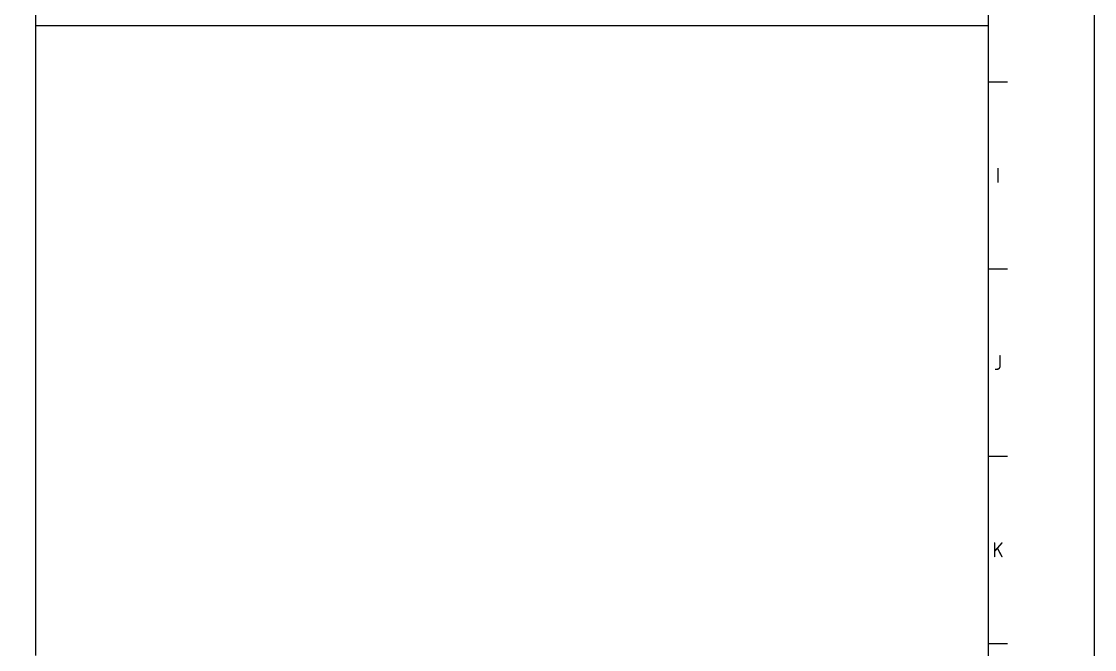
# Model space of a CAD drawing. Header units: inches. Extents: x 98758 to 118468, y 66787 to 119708.
# Drawn here: x 113712 to 118468, y 109995 to 112778 of the extents above; entities that cross this region are included whole.
import ezdxf
from ezdxf.enums import TextEntityAlignment as Align

# ---------------------------------------------------------------- set-up
doc = ezdxf.new("R2010")
doc.units = ezdxf.units.IN
doc.header["$MEASUREMENT"] = 0
doc.layers.add('CADRE', color=5, linetype='Continuous')
doc.styles.add('ISO Proportional', font='isocp.shx')

# ---------------------------------------------------------------- blocks, each defined once
blk = doc.blocks.new('KADR')
at = {"layer": 'CADRE', "color": 2}
for p, q in [((242698.5, 250.1), (242795.7, 250.1)), ((242698.5, -722.3), (242795.7, -722.3)), ((242698.5, -1694.7), (242795.7, -1694.7)), ((242698.5, -2667.1), (242795.7, -2667.1))]:
    blk.add_line(p, q, dxfattribs=at)
at = {"layer": 'CADRE', "color": 1}
blk.add_lwpolyline([(220145.5, -7651), (243248.6, -7651), (243248.6, 8686.2), (220145.5, 8686.2)], close=True, dxfattribs=at)
at = {"layer": 'CADRE'}
blk.add_lwpolyline([(220695.6, -7100.9), (242698.5, -7100.9), (242698.5, 8136.1), (220695.6, 8136.1)], close=True, dxfattribs=at)
at = {"layer": 'CADRE', "color": 2, "style": 'ISO Proportional'}
for s, p in [('I', (242747.1, -236.1)), ('J', (242747.1, -1208.5)), ('K', (242747.1, -2180.9))]:
    blk.add_text(s, height=77.8, dxfattribs=at).set_placement(p, align=Align.MIDDLE)

msp = doc.modelspace()

# ---------------------------------------------------------------- linework, layer by layer
at = {"color": 5, "ltscale": 200}
msp.add_line((113775.4, 109967.6), (113775.4, 119238.9), dxfattribs=at)
at = {"layer": 'CADRE'}
msp.add_line((113775.4, 112760), (117999.1, 112760), dxfattribs=at)

# ---------------------------------------------------------------- block references
at = {"color": 11, "xscale": 0.8531673485664547, "yscale": 0.8531673485664547, "zscale": 0.8531673485664547}
msp.add_blockref('KADR', (-89063.3, 112297.4), dxfattribs=at)

doc.saveas('drawing.dxf')
